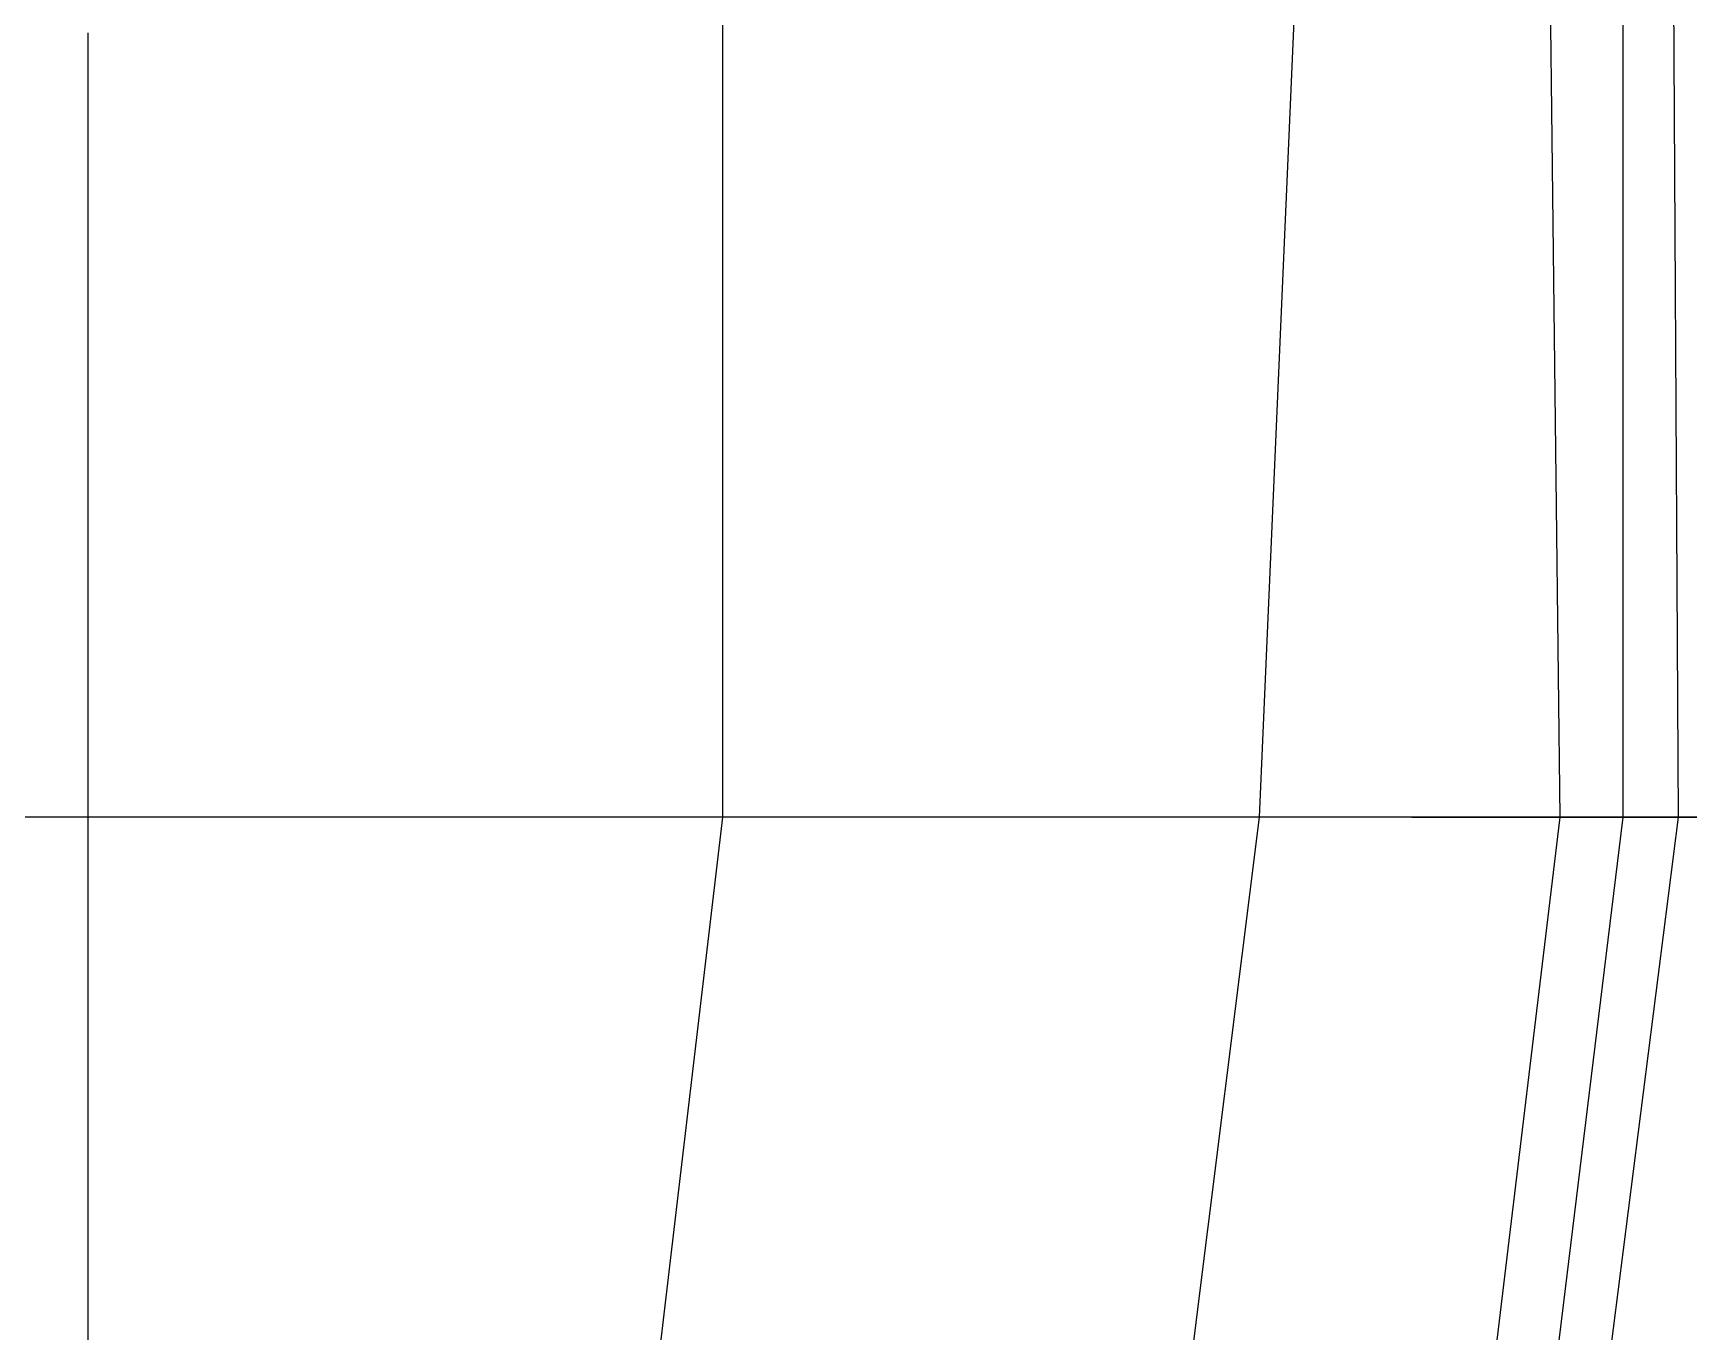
# Model space of a CAD drawing. Header units: inches. Extents: x 0 to 171, y -1 to 342.
# Drawn here: x 78.25 to 125.99, y 114.54 to 151.82 of the extents above; entities that cross this region are included whole.
import ezdxf

# ---------------------------------------------------------------- set-up
doc = ezdxf.new("R2010")
doc.units = ezdxf.units.IN
doc.header["$MEASUREMENT"] = 0
for name, color, linetype in [('B', 252, 'Continuous'), ('C', 190, 'Continuous'), ('D', 22, 'Continuous')]:
    doc.layers.add(name, color=color, linetype=linetype)

# ---------------------------------------------------------------- blocks, each defined once
blk = doc.blocks.new('Group#3')
at = {"layer": 'C'}
for p, q in [((9.003, 49.875, 4.786), (9.003, 73.875, 4.786)), ((6.168, 25.875, 6.837), (9.003, 49.875, 4.786))]:
    blk.add_line(p, q, dxfattribs=at)
blk = doc.blocks.new('Group#11')
at = {"layer": 'C'}
for p, q in [((21.265, 108.276), (21.265, 132.276)), ((18.33, 84.276, 3.327), (21.265, 108.276))]:
    blk.add_line(p, q, dxfattribs=at)
blk = doc.blocks.new('Group#13')
at = {"layer": 'C'}
for p, q in [((6.967, 73.973, 0.795), (6.684, 97.973)), ((4.067, 49.973, 5.487), (6.967, 73.973, 0.795))]:
    blk.add_line(p, q, dxfattribs=at)
blk = doc.blocks.new('Group#16')
at = {"layer": 'D', "color": 7}
for p, q in [((0, 8.913, 13.419), (0, 8.999, 13.595)), ((0, 8.828, 13.248), (0, 8.913, 13.419)), ((0, 8.745, 13.082), (0, 8.828, 13.248)), ((0, 8.663, 12.921), (0, 8.745, 13.082)), ((0, 8.581, 12.764), (0, 8.663, 12.921)), ((0, 8.501, 12.611), (0, 8.581, 12.764)), ((0, 8.42, 12.461), (0, 8.501, 12.611)), ((0, 8.341, 12.315), (0, 8.42, 12.461)), ((0, 8.261, 12.171), (0, 8.341, 12.315)), ((0, 8.182, 12.03), (0, 8.261, 12.171)), ((0, 8.102, 11.891), (0, 8.182, 12.03)), ((0, 8.022, 11.753), (0, 8.102, 11.891)), ((0, 7.941, 11.617), (0, 8.022, 11.753)), ((0, 7.86, 11.482), (0, 7.941, 11.617)), ((0, 7.778, 11.348), (0, 7.86, 11.482)), ((0, 7.694, 11.214), (0, 7.778, 11.348)), ((0, 7.61, 11.08), (0, 7.694, 11.214)), ((0, 7.524, 10.946), (0, 7.61, 11.08)), ((0, 7.436, 10.811), (0, 7.524, 10.946)), ((0, 7.355, 10.688), (0, 7.436, 10.811)), ((0, 7.275, 10.568), (0, 7.355, 10.688)), ((0, 7.194, 10.449), (0, 7.275, 10.568)), ((0, 7.114, 10.332), (0, 7.194, 10.449)), ((0, 7.034, 10.217), (0, 7.114, 10.332)), ((0, 6.953, 10.104), (0, 7.034, 10.217)), ((0, 6.872, 9.993), (0, 6.953, 10.104)), ((0, 6.792, 9.884), (0, 6.872, 9.993)), ((0, 6.711, 9.776), (0, 6.792, 9.884)), ((0, 6.63, 9.67), (0, 6.711, 9.776)), ((0, 6.549, 9.566), (0, 6.63, 9.67)), ((0, 6.468, 9.464), (0, 6.549, 9.566)), ((0, 6.387, 9.364), (0, 6.468, 9.464)), ((0, 6.306, 9.265), (0, 6.387, 9.364)), ((0, 6.225, 9.168), (0, 6.306, 9.265)), ((0, 6.143, 9.073), (0, 6.225, 9.168)), ((0, 6.061, 8.979), (0, 6.143, 9.073)), ((0, 5.979, 8.887), (0, 6.061, 8.979)), ((0, 5.896, 8.797), (0, 5.979, 8.887)), ((0, 5.814, 8.708), (0, 5.896, 8.797)), ((0, 5.731, 8.621), (0, 5.814, 8.708)), ((0, 5.648, 8.536), (0, 5.731, 8.621)), ((0, 5.564, 8.452), (0, 5.648, 8.536)), ((0, 5.48, 8.37), (0, 5.564, 8.452)), ((0, 5.396, 8.289), (0, 5.48, 8.37)), ((0, 5.312, 8.21), (0, 5.396, 8.289)), ((0, 5.227, 8.132), (0, 5.312, 8.21)), ((0, 5.141, 8.056), (0, 5.227, 8.132)), ((0, 5.056, 7.982), (0, 5.141, 8.056)), ((0, 4.969, 7.909), (0, 5.056, 7.982)), ((0, 4.883, 7.837), (0, 4.969, 7.909)), ((0, 4.796, 7.767), (0, 4.883, 7.837)), ((0, 4.708, 7.699), (0, 4.796, 7.767)), ((0, 4.62, 7.632), (0, 4.708, 7.699)), ((0, 4.531, 7.566), (0, 4.62, 7.632)), ((0, 4.442, 7.502), (0, 4.531, 7.566)), ((0, 4.352, 7.439), (0, 4.442, 7.502)), ((0, 4.262, 7.377), (0, 4.352, 7.439)), ((0, 4.171, 7.317), (0, 4.262, 7.377)), ((0, 4.08, 7.258), (0, 4.171, 7.317)), ((0, 3.987, 7.201), (0, 4.08, 7.258)), ((0, 3.894, 7.144), (0, 3.987, 7.201)), ((0, 3.801, 7.09), (0, 3.894, 7.144)), ((0, 3.707, 7.036), (0, 3.801, 7.09)), ((0, 3.612, 6.984), (0, 3.707, 7.036)), ((0, 3.516, 6.933), (0, 3.612, 6.984)), ((0, 3.42, 6.883), (0, 3.516, 6.933)), ((0, 3.323, 6.834), (0, 3.42, 6.883)), ((0, 3.225, 6.787), (0, 3.323, 6.834)), ((0, 3.126, 6.741), (0, 3.225, 6.787)), ((0, 3.026, 6.696), (0, 3.126, 6.741)), ((0, 2.926, 6.652), (0, 3.026, 6.696)), ((0, 2.825, 6.609), (0, 2.926, 6.652)), ((0, 2.722, 6.568), (0, 2.825, 6.609)), ((0, 2.619, 6.528), (0, 2.722, 6.568)), ((0, 2.515, 6.488), (0, 2.619, 6.528)), ((0, 2.411, 6.45), (0, 2.515, 6.488)), ((0, 2.305, 6.413), (0, 2.411, 6.45)), ((0, 2.198, 6.377), (0, 2.305, 6.413)), ((0, 2.09, 6.343), (0, 2.198, 6.377)), ((0, 1.981, 6.309), (0, 2.09, 6.343)), ((0, 1.871, 6.276), (0, 1.981, 6.309)), ((0, 1.76, 6.244), (0, 1.871, 6.276)), ((0, 1.647, 6.213), (0, 1.76, 6.244)), ((0, 1.561, 6.19), (0, 1.647, 6.213)), ((0, 1.474, 6.165), (0, 1.561, 6.19)), ((0, 1.39, 6.14), (0, 1.474, 6.165)), ((0, 1.308, 6.114), (0, 1.39, 6.14)), ((0, 1.229, 6.089), (0, 1.308, 6.114)), ((0, 1.153, 6.063), (0, 1.229, 6.089)), ((0, 1.079, 6.037), (0, 1.153, 6.063)), ((0, 1.009, 6.011), (0, 1.079, 6.037)), ((0, 0.943, 5.986), (0, 1.009, 6.011)), ((0, 0.881, 5.961), (0, 0.943, 5.986)), ((0, 0.823, 5.936), (0, 0.881, 5.961)), ((0, 0.77, 5.911), (0, 0.823, 5.936)), ((0, 0.721, 5.887), (0, 0.77, 5.911)), ((0, 0.677, 5.863), (0, 0.721, 5.887)), ((0, 0.638, 5.84), (0, 0.677, 5.863)), ((0, 0.619, 5.827), (0, 0.638, 5.84)), ((0, 0.603, 5.815), (0, 0.619, 5.827)), ((0, 0.566, 5.786), (0, 0.603, 5.815)), ((0, 0.531, 5.758), (0, 0.566, 5.786)), ((0, 0.498, 5.729), (0, 0.531, 5.758)), ((0, 0.466, 5.7), (0, 0.498, 5.729)), ((0, 0.435, 5.669), (0, 0.466, 5.7)), ((0, 0.405, 5.637), (0, 0.435, 5.669)), ((0, 0.377, 5.604), (0, 0.405, 5.637)), ((0, 0.351, 5.568), (0, 0.377, 5.604)), ((0, 0.326, 5.53), (0, 0.351, 5.568)), ((0, 0.303, 5.49), (0, 0.326, 5.53)), ((0, 0.282, 5.448), (0, 0.303, 5.49)), ((0, 0.262, 5.404), (0, 0.282, 5.448)), ((0, 0.244, 5.356), (0, 0.262, 5.404)), ((0, 0.228, 5.306), (0, 0.244, 5.356)), ((0, 0.213, 5.253), (0, 0.228, 5.306)), ((0, 0.199, 5.197), (0, 0.213, 5.253)), ((0, 0.187, 5.137), (0, 0.199, 5.197)), ((0, 0.175, 5.073), (0, 0.187, 5.137)), ((0, 0.164, 5.005), (0, 0.175, 5.073)), ((0, 0.154, 4.932), (0, 0.164, 5.005)), ((0, 0.145, 4.854), (0, 0.154, 4.932)), ((0, 0.137, 4.77), (0, 0.145, 4.854)), ((0, 0.129, 4.681), (0, 0.137, 4.77)), ((0, 0.121, 4.586), (0, 0.129, 4.681)), ((0, 0.114, 4.484), (0, 0.121, 4.586)), ((0, 0.107, 4.375), (0, 0.114, 4.484)), ((0, 0.094, 4.137), (0, 0.107, 4.375)), ((0, 0.067, 3.563), (0, 0.094, 4.137)), ((0, 0, 2.005), (0, 0.067, 3.563))]:
    blk.add_line(p, q, dxfattribs=at)
blk = doc.blocks.new('Group#24')
at = {"layer": 'B'}
for p, q in [((46.166, 0, 89.079), (42.283, 0, 88.868)), ((50.049, 0, 88.868), (46.166, 0, 89.079)), ((54.098, 0, 88.204), (50.049, 0, 88.868)), ((58.262, 0, 87.045), (54.098, 0, 88.204)), ((62.479, 0, 85.36), (58.262, 0, 87.045)), ((66.673, 0, 83.135), (62.479, 0, 85.36)), ((70.766, 0, 80.373), (66.673, 0, 83.135)), ((74.673, 0, 77.1), (70.766, 0, 80.373)), ((78.313, 0, 73.361), (74.673, 0, 77.1)), ((81.613, 0, 69.223), (78.313, 0, 73.361)), ((84.514, 0, 64.767), (81.613, 0, 69.223)), ((84.152, 0), (86.016, 0, 3.214)), ((86.972, 0, 60.083), (84.514, 0, 64.767)), ((86.016, 0, 3.214), (87.644, 0, 6.771)), ((88.961, 0, 55.267), (86.972, 0, 60.083)), ((87.644, 0, 6.771), (89.036, 0, 10.689)), ((90.474, 0, 50.412), (88.961, 0, 55.267)), ((89.036, 0, 10.689), (90.19, 0, 14.987)), ((90.19, 0, 14.987), (91.102, 0, 19.686)), ((91.522, 0, 45.604), (90.474, 0, 50.412)), ((91.102, 0, 19.686), (91.768, 0, 24.808)), ((92.13, 0, 40.92), (91.522, 0, 45.604)), ((91.768, 0, 24.808), (92.18, 0, 30.376)), ((92.332, 0, 36.42), (92.13, 0, 40.92)), ((92.18, 0, 30.376), (92.332, 0, 36.42))]:
    blk.add_line(p, q, dxfattribs=at)
blk = doc.blocks.new('Group#33')
at = {"layer": 'D'}
for p, q in [((39.627, 74.323, 1.773), (39.496, 98.323)), ((36.586, 50.323, 5.67), (39.627, 74.323, 1.773))]:
    blk.add_line(p, q, dxfattribs=at)
blk = doc.blocks.new('Group#34')
at = {"layer": 'D'}
for p, q in [((23.607, 74.323, 1.305), (24.647, 98.323)), ((20.601, 50.323, 4.204), (23.607, 74.323, 1.305))]:
    blk.add_line(p, q, dxfattribs=at)
blk = doc.blocks.new('Group#35')
at = {"layer": 'D'}
for p, q in [((0, 74.323, 8.179), (0, 87.95, 8.179)), ((0, 50.323, 9.116), (0, 74.323, 8.179))]:
    blk.add_line(p, q, dxfattribs=at)

msp = doc.modelspace()

# ---------------------------------------------------------------- block references
for name, p in [('Group#33', (85.836, 54.987, 28.603)), ('Group#13', (115.108, 55.337, 9.205)), ('Group#11', (102.615, 21.034, 49.851)), ('Group#3', (89.038, 79.434, 79.364)), ('Group#16', (79.824, 142.83, 87.524)), ('Group#35', (79.824, 54.987, 80.9)), ('Group#24', (33.658, 129.309))]:
    msp.add_blockref(name, p)
at = {"layer": 'D'}
msp.add_blockref('Group#34', (89.837, 54.987, 69.741), dxfattribs=at)

doc.saveas('drawing.dxf')
